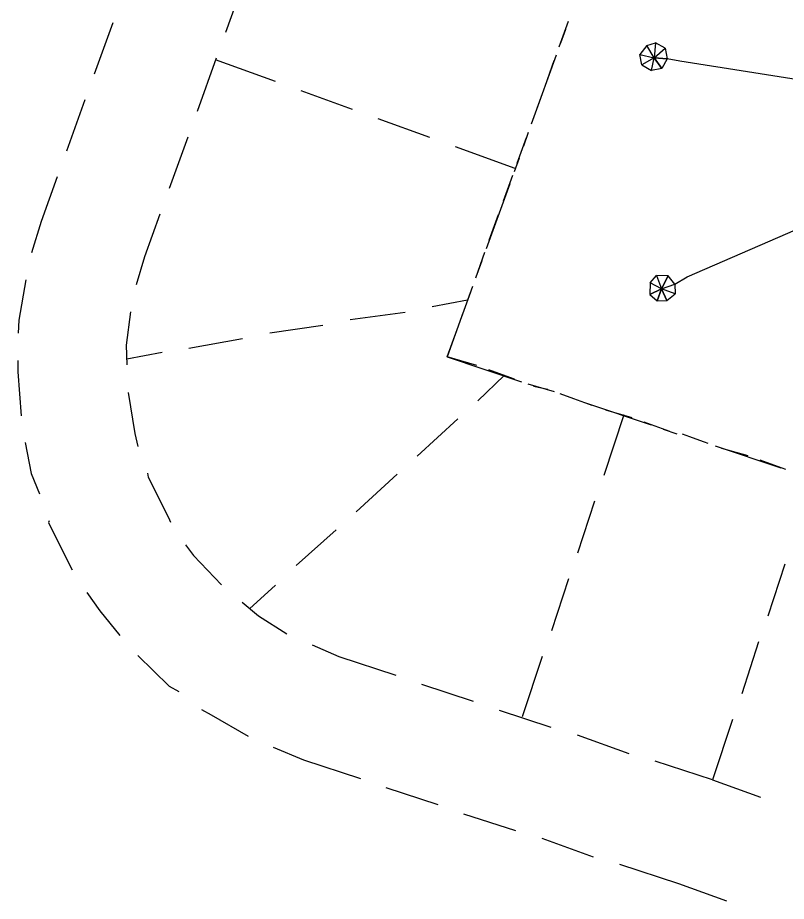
# Model space of a CAD drawing. Header units: feet. Extents: x 2484883 to 2491360, y 414166 to 419420.
# Drawn here: x 2486134 to 2486611, y 417663 to 418212 of the extents above; entities that cross this region are included whole.
import ezdxf

# ---------------------------------------------------------------- set-up
doc = ezdxf.new("R2010")
doc.units = ezdxf.units.FT
doc.layers.add('EXISTING_DETAIL', color=9, linetype='Continuous')
doc.layers.add('SITE_BASE', color=8, linetype='Continuous')

msp = doc.modelspace()

# ---------------------------------------------------------------- linework, layer by layer
at = {"layer": 'EXISTING_DETAIL'}
for p, q in [((2486473.8, 418204.18), (2486470.73, 418195.67)), ((2486468.04, 418188.22), (2486453.42, 418147.8)), ((2486450.73, 418140.36), (2486447.65, 418131.85)), ((2486444.96, 418124.4), (2486441.88, 418115.89)), ((2486439.19, 418108.45), (2486424.58, 418068.03)), ((2486421.88, 418060.58), (2486418.81, 418052.07)), ((2486416.12, 418044.62), (2486413.04, 418036.11)), ((2486453.92, 417982.85), (2486462.81, 417980.83)), ((2486470.26, 417978.14), (2486478.77, 417975.06)), ((2486486.21, 417972.37), (2486527.02, 417958.82)), ((2486534.46, 417956.13), (2486542.97, 417953.05)), ((2486550.8, 417951.42), (2486559.31, 417948.35)), ((2486566.76, 417945.65), (2486607.57, 417932.1))]:
    msp.add_line(p, q, dxfattribs=at)
msp.add_lwpolyline([(2486410.35, 418028.67), (2486400.35, 418001.01), (2486446.47, 417985.54)], dxfattribs=at)
at = {"layer": 'SITE_BASE'}
for p, q in [((2486274.19, 418234.25), (2486262.66, 418202.34)), ((2486192.68, 418208.4), (2486181.14, 418176.49)), ((2486469.96, 418193.54), (2486475.73, 418209.5)), ((2486256.89, 418186.39), (2486244.96, 418153.41)), ((2486293.73, 418171.86), (2486256.5, 418185.32)), ((2486461.11, 418169.08), (2486466.88, 418185.03)), ((2486341.6, 418154.56), (2486309.69, 418166.09)), ((2486175.37, 418160.53), (2486163.84, 418128.62)), ((2486452.65, 418145.68), (2486458.42, 418161.63)), ((2486389.47, 418137.25), (2486357.56, 418148.79)), ((2486239.2, 418137.46), (2486227.66, 418105.55)), ((2486443.81, 418121.21), (2486449.58, 418137.17)), ((2486442.65, 418118.02), (2486405.42, 418131.48)), ((2486435.35, 418097.81), (2486441.11, 418113.76)), ((2486426.5, 418073.34), (2486432.27, 418089.3)), ((2486418.04, 418049.94), (2486423.81, 418065.9)), ((2486409.19, 418025.48), (2486414.96, 418041.43)), ((2486413.04, 418036.11), (2486391.11, 418032.01)), ((2486374.2, 418028.5), (2486340.1, 418024)), ((2486323.19, 418020.49), (2486290.15, 418015.59)), ((2486273.25, 418012.08), (2486239.82, 418006.13)), ((2486223.3, 418003.68), (2486201.37, 417999.58)), ((2486435.83, 417989.38), (2486419.34, 417973.7)), ((2486442.22, 417987.08), (2486426.26, 417992.84)), ((2486467.07, 417979.29), (2486450.73, 417984)), ((2486490.47, 417970.83), (2486474.51, 417976.6)), ((2486515.32, 417963.05), (2486498.98, 417967.76)), ((2486406.89, 417962.56), (2486381.62, 417939.23)), ((2486510, 417964.97), (2486497.6, 417927.36)), ((2486538.72, 417954.59), (2486522.76, 417960.36)), ((2486562.51, 417947.19), (2486546.55, 417952.96)), ((2486587.36, 417939.41), (2486571.02, 417944.12)), ((2486610.76, 417930.95), (2486594.8, 417936.72)), ((2486369.17, 417928.09), (2486343.89, 417904.75)), ((2486491.83, 417911.4), (2486481.36, 417879.11)), ((2486331.45, 417893.62), (2486306.56, 417871.35)), ((2486610, 417872.29), (2486599.52, 417839.99)), ((2486475.59, 417863.15), (2486465.12, 417830.86)), ((2486293.73, 417859.15), (2486277.61, 417844.52)), ((2486593.75, 417824.04), (2486583.28, 417791.74)), ((2486459.35, 417814.9), (2486446.95, 417777.29)), ((2486416.78, 417786.99), (2486384.49, 417797.46)), ((2486465.03, 417770.75), (2486432.74, 417781.22)), ((2486513.28, 417754.5), (2486481.37, 417766.04)), ((2486565.11, 417738.17), (2486529.62, 417749.8)), ((2486394.77, 417722.78), (2486362.47, 417733.26)), ((2486443.02, 417706.54), (2486410.72, 417717.01)), ((2486491.27, 417690.3), (2486459.36, 417701.83))]:
    msp.add_line(p, q, dxfattribs=at)
for points in [[(2486528.82, 418186.69), (2486535.77, 418192.6), (2486529.77, 418195.97), (2486528.82, 418186.69), (2486524.36, 418194.32), (2486529.77, 418195.97), (2486528.82, 418186.69), (2486524.36, 418194.32), (2486519.93, 418188.71), (2486528.82, 418186.69)], [(2486541.74, 418046.11), (2486549.37, 418050.57), (2486774.74, 418148.3), (2486544.87, 418184.5), (2486537.04, 418186.13), (2486533.67, 418180.13), (2486527.19, 418178.86), (2486528.82, 418186.69), (2486521.2, 418182.23), (2486519.93, 418188.71), (2486528.82, 418186.69), (2486521.2, 418182.23), (2486527.19, 418178.86), (2486528.82, 418186.69), (2486533.67, 418180.13), (2486528.82, 418186.69), (2486537.04, 418186.13), (2486528.82, 418186.69), (2486535.77, 418192.6), (2486537.04, 418186.13)], [(2486158.07, 418112.67), (2486148.07, 418085.01), (2486142.21, 418065.48)], [(2486221.89, 418089.59), (2486212.27, 418063), (2486207.18, 418045.59)], [(2486138.57, 418048.75), (2486134.36, 418023.81), (2486133.8, 418015.6)], [(2486526.19, 418039.7), (2486530.74, 418035.65), (2486533.44, 418043.1), (2486526.19, 418039.7), (2486533.44, 418043.1), (2486530.74, 418035.65), (2486536.83, 418035.86), (2486533.44, 418043.1), (2486536.83, 418035.86), (2486541.94, 418040.02), (2486533.44, 418043.1), (2486541.74, 418046.11), (2486541.94, 418040.02), (2486533.44, 418043.1), (2486541.74, 418046.11), (2486537.58, 418051.22), (2486533.44, 418043.1), (2486537.58, 418051.22), (2486530.42, 418051.4), (2486533.44, 418043.1), (2486526.37, 418046.86), (2486530.42, 418051.4), (2486533.44, 418043.1), (2486526.37, 418046.86), (2486526.19, 418039.7)], [(2486203.54, 418028.87), (2486200.87, 418008.18), (2486201.28, 417996.01)], [(2486418.81, 417995.54), (2486400.35, 418001.01), (2486406.5, 418018.03)], [(2486133.73, 417998.78), (2486133.55, 417991.63), (2486135.73, 417964.38)], [(2486202.28, 417978.81), (2486206.29, 417953.3), (2486208.24, 417945.38)], [(2486138.17, 417947.86), (2486141.98, 417928.45), (2486147.02, 417915.8)], [(2486214.26, 417928.77), (2486214.55, 417926.26), (2486227.16, 417901.25), (2486228.52, 417898.36)], [(2486153.05, 417899.19), (2486152.66, 417898.12), (2486166.63, 417870.22), (2486167.31, 417868.77)], [(2486237.82, 417884.17), (2486242.67, 417877.61), (2486260.1, 417859.28)], [(2486176.61, 417854.58), (2486184.56, 417843.29), (2486197.05, 417827.95)], [(2486273.07, 417848.57), (2486283.23, 417840.09), (2486300.84, 417828.91)], [(2486316.41, 417822.08), (2486333.04, 417814.86), (2486368.53, 417803.23)], [(2486208.19, 417815.5), (2486227.74, 417796.4), (2486233.74, 417793.03)], [(2486247.77, 417781.94), (2486253.77, 417778.57), (2486276.7, 417765.47)], [(2486577.51, 417775.79), (2486565.11, 417738.17), (2486594.9, 417727.4)], [(2486292.27, 417758.64), (2486311.03, 417750.65), (2486346.52, 417739.03)], [(2486573.95, 417662.81), (2486544.16, 417673.58), (2486507.61, 417685.59)]]:
    msp.add_lwpolyline(points, dxfattribs=at)

doc.saveas('drawing.dxf')
